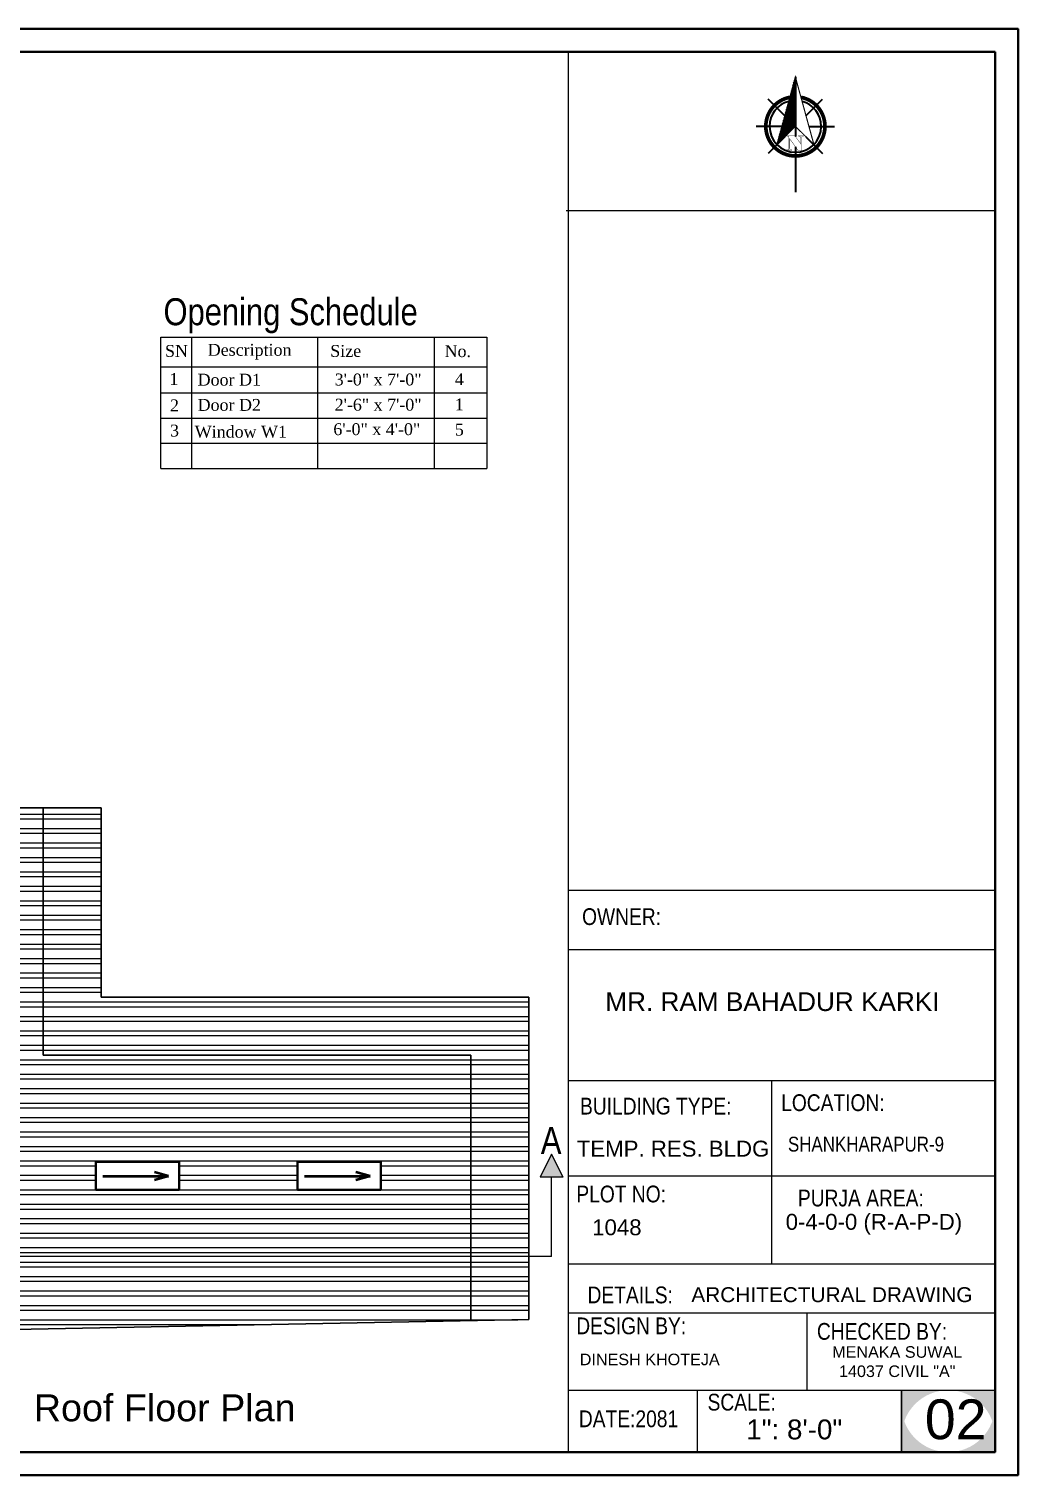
# Model space of a CAD drawing. Header units: inches. Extents: x 392906 to 410488, y -52747 to -40742.
# Drawn here: x 399083 to 399596, y -52747 to -51996 of the extents above; entities that cross this region are included whole.
import ezdxf

# ---------------------------------------------------------------- set-up
doc = ezdxf.new("R2010")
doc.units = ezdxf.units.IN
doc.header["$LTSCALE"] = 2
doc.header["$MEASUREMENT"] = 0
doc.layers.get('0').update_dxf_attribs({"linetype": 'CONTINUOUS'})
for name, color, linetype, lineweight in [('DIM_LINE', 173, 'CONTINUOUS', 20), ('DIMENTION', 140, 'CONTINUOUS', 0), ('door', 20, 'CONTINUOUS', 35), ('Rebars', 1, 'CONTINUOUS', 13), ('Siteplan', 7, 'CONTINUOUS', 30), ('steps', 253, 'CONTINUOUS', 20), ('TEXT', 181, 'CONTINUOUS', 25), ('WALL - A', 1, 'CONTINUOUS', 40)]:
    doc.layers.add(name, color=color, linetype=linetype, lineweight=lineweight)
doc.layers.add('Normal Wall', color=7, linetype='CONTINUOUS', lineweight=35, true_color=0xffaf89)
doc.layers.add('Rear Wall', color=7, linetype='CONTINUOUS', lineweight=20, true_color=0xd4e480)
doc.styles.get("Standard").update_dxf_attribs({"font": 'ARIALN.TTF'})
doc.styles.add('SwissBT', font='swiss.ttf', dxfattribs={"height": 12})
doc.styles.add('TIMES', font='times.ttf')

# ---------------------------------------------------------------- blocks, each defined once
blk = doc.blocks.new('*X29')
at = {"color": 0}
for p, q in [((146.95, -410.95), (147.62, -410.29)), ((147.15, -410.22), (147.62, -409.76)), ((147.35, -409.49), (147.62, -409.23)), ((147.55, -408.76), (147.62, -408.7)), ((145.56, -416.06), (147.62, -414)), ((145.76, -415.33), (147.62, -413.47)), ((145.96, -414.6), (147.62, -412.94)), ((146.16, -413.87), (147.62, -412.41)), ((146.36, -413.14), (147.62, -411.88)), ((146.55, -412.41), (147.62, -411.35)), ((146.75, -411.68), (147.62, -410.82)), ((143.96, -421.9), (147.62, -418.24)), ((144.16, -421.17), (147.62, -417.71)), ((144.36, -420.44), (147.62, -417.18)), ((144.56, -419.71), (147.62, -416.65)), ((144.76, -418.98), (147.62, -416.12)), ((144.96, -418.25), (147.62, -415.59)), ((145.16, -417.52), (147.62, -415.06)), ((145.36, -416.79), (147.62, -414.53)), ((142.76, -426.28), (147.62, -421.42)), ((142.96, -425.55), (147.62, -420.89)), ((143.16, -424.82), (147.62, -420.36)), ((143.36, -424.09), (147.62, -419.83)), ((143.56, -423.36), (147.62, -419.3)), ((143.76, -422.63), (147.62, -418.77))]:
    blk.add_line(p, q, dxfattribs=at)
blk = doc.blocks.new('NORTH_15')
for p, q in [((0, 3.66), (0, 10.62)), ((-2.87, 2.87), (-7.37, 7.37)), ((2.87, 2.87), (7.37, 7.37)), ((-13.37, 0), (2.72, 0)), ((5.49, 0), (17.83, 0)), ((-2.87, -2.87), (-7.37, -7.37)), ((0, -3.66), (0, -10.62)), ((2.87, -2.87), (7.37, -7.37))]:
    blk.add_line(p, q)
at = {"const_width": 1}
for points in [[(0, -8, 1), (0, 8, 0.359415), (-7.86, 1.52, 1)], [(-7.86, -1.52, 0.359415), (0, -8, 1)]]:
    blk.add_lwpolyline(points, format="xyb", dxfattribs=at)
for points, const_width in [([(4.96, -5.01), (-13.37, 0), (4.9, 5), (0, 0), (4.96, -5.01)], 0.3), ([(5.93, -1.55), (6, -1.55), (6.07, -1.54), (6.13, -1.53), (6.17, -1.52), (6.22, -1.51), (6.26, -1.49), (6.28, -1.47), (6.3, -1.45), (6.32, -1.42), (6.33, -1.39), (6.35, -1.34), (6.36, -1.29), (6.37, -1.23), (6.38, -1.16), (6.38, -1.08), (6.38, -1), (6.54, -1), (6.54, -2.34), (6.38, -2.34), (6.38, -2.3), (6.38, -2.23), (6.38, -2.16), (6.37, -2.09), (6.36, -2.04), (6.35, -1.99), (6.33, -1.95), (6.32, -1.91), (6.3, -1.88), (6.28, -1.86), (6.26, -1.83), (6.22, -1.81), (6.18, -1.8), (6.13, -1.78), (6.07, -1.77), (6.01, -1.76), (5.95, -1.76), (2.66, -1.76), (2.66, -2.34), (2.5, -2.34), (2.5, -0.16), (4.71, 1.44), (3.14, 1.44), (3.07, 1.44), (3, 1.43), (2.94, 1.42), (2.89, 1.41), (2.85, 1.4), (2.81, 1.38), (2.78, 1.36), (2.76, 1.34), (2.74, 1.31), (2.72, 1.27), (2.7, 1.22), (2.69, 1.17), (2.68, 1.11), (2.67, 1.04), (2.66, 0.97), (2.66, 0.89), (2.66, 0.87), (2.5, 0.87), (2.5, 2.21), (2.66, 2.21), (2.66, 2.17), (2.66, 2.09), (2.67, 2.03), (2.68, 1.97), (2.69, 1.91), (2.7, 1.86), (2.71, 1.82), (2.73, 1.78), (2.75, 1.76), (2.77, 1.74), (2.8, 1.72), (2.85, 1.7), (2.89, 1.68), (2.94, 1.67), (3, 1.66), (3.07, 1.66), (3.14, 1.66), (6.54, 1.66), (6.54, 0.75), (3.33, -1.55), (5.93, -1.55), (5.93, -1.55)], 0.1)]:
    blk.add_lwpolyline(points, dxfattribs=dict(const_width=const_width))
for start, end in [(90, 164.973), (270, 90), (195.027, 270)]:
    blk.add_arc((0, 0), 7, start, end)
at = {"rotation": 90}
blk.add_blockref('*X29', (-421.89, -147.62), dxfattribs=at)
blk = doc.blocks.new('A$C0BDB7EE9')
at = {"layer": 'Siteplan', "xscale": 2.999999999999779, "yscale": 2.999999999999779, "zscale": 2.999999999999779, "rotation": 247.8612575918487}
blk.add_blockref('NORTH_15', (20.2, 49.5), dxfattribs=at)
blk = doc.blocks.new('A$C327B4BBD')
at = {"layer": 'DIMENTION', "ltscale": 0.3, "xscale": 1.171875000000082, "yscale": 1.171875000000082, "zscale": 1.171875000000082, "rotation": 112.1387424081494}
blk.add_blockref('A$C0BDB7EE9', (16.1, 0), dxfattribs=at)

msp = doc.modelspace()

# ---------------------------------------------------------------- hatches: boundary and pattern name
at = {"linetype": 'ByBlock', "lineweight": 5}
msp.add_hatch(color=7, dxfattribs=at).paths.add_polyline_path([(399353.94, -52580.04), (399359.94, -52592.04), (399347.94, -52592.04)])
msp.add_hatch(color=0).paths.add_polyline_path([(399584.2, -52702.61), (399559.89, -52702.61, -0.414214), (399584.2, -52726.92)])
at = {"layer": 'DIM_LINE'}
h = msp.add_hatch(dxfattribs=at)
h.set_pattern_fill('ANSI32', color=256, scale=20, angle=135)
h.set_pattern_definition([(180, (2759.807, -1601.074), (-4e-16, -7.5), []), (180, (2757.307, -1598.574), (-4e-16, -7.5), [])])
h.paths.add_polyline_path([(399312.1, -52528.69), (399090.1, -52528.69), (399090.1, -52400.37), (398920.71, -52400.37), (398946.4, -52633.21), (399312.1, -52633.21)])
h.paths.add_polyline_path([(398993.51, -52518.5), (398993.51, -52504.05), (399036.84, -52504.05), (399036.84, -52518.5)], flags=16)
h.paths.add_polyline_path([(398993.51, -52584.13), (399036.84, -52584.13), (399036.84, -52598.58), (398993.51, -52598.58)], flags=16)
h.paths.add_polyline_path([(398993.51, -52454.39), (398993.51, -52439.94), (399036.84, -52439.94), (399036.84, -52454.39)], flags=16)
h.paths.add_polyline_path([(399117.31, -52584.13), (399160.64, -52584.13), (399160.64, -52598.58), (399117.31, -52598.58)], flags=16)
h.paths.add_polyline_path([(399221.97, -52584.13), (399265.29, -52584.13), (399265.29, -52598.58), (399221.97, -52598.58)], flags=16)
h.paths.add_polyline_path([(399312.1, -52633.21), (398946.4, -52633.21), (398950.85, -52673.54), (399312.1, -52666.54)])
h.paths.add_polyline_path([(399342.1, -52498.69), (399120.1, -52498.69), (399120.1, -52400.37), (399090.1, -52400.37), (399090.1, -52528.69), (399312.1, -52528.69), (399312.1, -52633.21), (399342.1, -52633.21)])
h.paths.add_polyline_path([(399342.1, -52633.21), (399312.1, -52633.21), (399312.1, -52666.54), (399342.1, -52665.96)])
at = {"layer": 'TEXT'}
for points in [[(399559.89, -52702.61), (399535.58, -52702.61), (399535.58, -52726.92, -0.414214)], [(399559.89, -52702.61), (399535.58, -52702.61), (399535.58, -52726.92, -0.414214)], [(399584.2, -52702.61), (399559.89, -52702.61, -0.414214), (399584.2, -52726.92)], [(399535.58, -52710.43), (399535.58, -52734.74), (399559.89, -52734.74, -0.414214)], [(399535.58, -52710.43), (399535.58, -52734.74), (399559.89, -52734.74, -0.414214)], [(399584.2, -52710.43, -0.414214), (399559.89, -52734.74), (399584.2, -52734.74)], [(399584.2, -52710.43, -0.414214), (399559.89, -52734.74), (399584.2, -52734.74)]]:
    msp.add_hatch(color=0, dxfattribs=at).paths.add_polyline_path(points)

# ---------------------------------------------------------------- linework, layer by layer
at = {"ltscale": 0.5}
for p, q in [((399120.1, -52400.37), (398920.71, -52400.37)), ((399090.1, -52528.69), (399090.1, -52400.37)), ((399120.1, -52498.69), (399120.1, -52400.37)), ((399342.1, -52498.69), (399120.1, -52498.69)), ((399342.1, -52665.96), (399342.1, -52498.69)), ((399312.1, -52528.69), (399090.1, -52528.69)), ((399312.1, -52666.54), (399312.1, -52528.69)), ((398950.85, -52673.54), (399342.1, -52665.96))]:
    msp.add_line(p, q, dxfattribs=at)
at = {"color": 7, "linetype": 'ByBlock', "lineweight": 5}
for p, q in [((399353.94, -52580.04), (399347.94, -52592.04)), ((399359.94, -52592.04), (399353.94, -52580.04)), ((399359.94, -52592.04), (399347.94, -52592.04)), ((399353.94, -52633.21), (399353.94, -52592.04)), ((399353.94, -52633.21), (398928.5, -52633.21))]:
    msp.add_line(p, q, dxfattribs=at)
at = {"color": 0}
msp.add_line((399535.58, -52702.61), (399535.58, -52734.74), dxfattribs=at)
msp.add_line((399535.58, -52702.61), (399535.58, -52734.74), dxfattribs=at)
at = {"layer": 'DIM_LINE'}
for points in [[(399160.64, -52598.58), (399160.64, -52584.13), (399117.31, -52584.13), (399117.31, -52598.58)], [(399265.29, -52598.58), (399265.29, -52584.13), (399221.97, -52584.13), (399221.97, -52598.58)]]:
    msp.add_lwpolyline(points, close=True, dxfattribs=at)
at = {"layer": 'door', "ltscale": 0.5}
for points in [[(399117.31, -52598.58), (399117.31, -52584.13), (399160.64, -52584.13), (399160.64, -52598.58)], [(399221.97, -52598.58), (399221.97, -52584.13), (399265.29, -52584.13), (399265.29, -52598.58)]]:
    msp.add_lwpolyline(points, close=True, dxfattribs=at)
at = {"layer": 'Normal Wall'}
for points in [[(398538.1, -51996.12), (399596.11, -51996.12), (399596.11, -52746.65), (398538.1, -52746.65)], [(398538.1, -51996.12), (399596.11, -51996.12), (399596.11, -52746.65), (398538.1, -52746.65)], [(399584.2, -52008.03), (398561.92, -52008.03), (398561.92, -52734.74), (399584.2, -52734.74)], [(399584.2, -52008.03), (398561.92, -52008.03), (398561.92, -52734.74), (399584.2, -52734.74)]]:
    msp.add_lwpolyline(points, close=True, dxfattribs=at)
at = {"layer": 'Rear Wall'}
for p, q in [((399362.78, -52452.3), (399362.78, -52008.03)), ((399361.6, -52090.32), (399584.2, -52090.32)), ((399362.78, -52443.03), (399584.2, -52443.03)), ((399362.78, -52443.03), (399584.2, -52443.03)), ((399362.78, -52443.03), (399584.2, -52443.03)), ((399362.78, -52443.03), (399584.2, -52443.03)), ((399362.78, -52473.84), (399584.2, -52473.84)), ((399362.78, -52473.84), (399584.2, -52473.84)), ((399362.78, -52541.9), (399584.2, -52541.9)), ((399362.78, -52541.9), (399584.2, -52541.9)), ((399468.05, -52541.9), (399468.05, -52627.8)), ((399468.05, -52541.9), (399468.05, -52637.06)), ((399362.78, -52591.39), (399584.2, -52591.39)), ((399362.78, -52591.39), (399584.2, -52591.39)), ((399362.78, -52637.06), (399584.2, -52637.06)), ((399362.78, -52662.5), (399584.2, -52662.5)), ((399362.78, -52662.5), (399584.2, -52662.5)), ((399486.63, -52702.61), (399486.63, -52662.5)), ((399486.63, -52702.61), (399486.63, -52662.5)), ((399362.78, -52702.61), (399584.2, -52702.61)), ((399362.78, -52702.61), (399584.2, -52702.61)), ((399429.52, -52702.61), (399429.52, -52734.74)), ((399429.52, -52702.61), (399429.52, -52734.74))]:
    msp.add_line(p, q, dxfattribs=at)
msp.add_lwpolyline([(399362.78, -52443.03), (399584.2, -52443.03), (399584.2, -52734.74), (399362.78, -52734.74)], close=True, dxfattribs=at)
msp.add_lwpolyline([(399362.78, -52443.03), (399584.2, -52443.03), (399584.2, -52734.74), (399362.78, -52734.74)], close=True, dxfattribs=at)
at = {"layer": 'steps', "color": 7, "lineweight": 5, "ltscale": 0.3}
for p, q in [((399151.14, -52156.08), (399320.36, -52156.08)), ((399151.14, -52224.27), (399151.14, -52156.08)), ((399167.09, -52156.08), (399167.09, -52224.27)), ((399232.51, -52156.08), (399232.51, -52224.27)), ((399293.05, -52156.08), (399293.05, -52224.27)), ((399320.36, -52156.08), (399320.36, -52224.27)), ((399151.14, -52171.45), (399320.36, -52171.45)), ((399151.14, -52171.45), (399320.36, -52171.45)), ((399151.14, -52185.03), (399320.36, -52185.03)), ((399151.14, -52198.11), (399320.36, -52198.11)), ((399151.14, -52211.19), (399320.36, -52211.19)), ((399151.14, -52224.27), (399320.36, -52224.27))]:
    msp.add_line(p, q, dxfattribs=at)
at = {"layer": 'WALL - A'}
for p, q in [((399155.05, -52591.55), (399147.75, -52589.42)), ((399259.71, -52591.55), (399252.41, -52589.42)), ((399121.07, -52591.55), (399155.05, -52591.55)), ((399155.05, -52591.55), (399147.75, -52593.67)), ((399225.73, -52591.55), (399259.71, -52591.55)), ((399259.71, -52591.55), (399252.41, -52593.67))]:
    msp.add_line(p, q, dxfattribs=at)

# ---------------------------------------------------------------- block references
at = {"layer": 'Rebars', "xscale": 0.5459999999999999, "yscale": 0.5459999999999999, "zscale": 0.5459999999999999, "rotation": 270}
msp.add_blockref('A$C327B4BBD', (399480.47, -52072.11), dxfattribs=at)

# ---------------------------------------------------------------- texts
at = {"color": 7, "linetype": 'ByBlock', "lineweight": 5}
msp.add_text('Opening Schedule', height=14, dxfattribs=at).set_placement((399152.5, -52149.89))
at = {"color": 0}
for s, p in [('OWNER:', (399369.78, -52461.18)), ('LOCATION:', (399473.12, -52557.73))]:
    msp.add_text(s, height=8.704, dxfattribs=at).set_placement(p)
at = {"color": 7, "linetype": 'ByBlock', "lineweight": 5, "char_height": 14}
for s, insert, width, attachment_point in [('A', (399359.06, -52565.93), 26.5803, 3), ('{\\fArial CE|b0|i0|c0|p34;Roof\\fArial CE|b0|i0|c238|p34; Floor Plan}', (399153.11, -52711.83), 235.547, 5)]:
    msp.add_mtext(s, dxfattribs=dict(at, insert=insert, width=width, attachment_point=attachment_point))
at = {"layer": 'steps', "color": 7, "lineweight": 5, "ltscale": 0.3, "style": 'TIMES'}
for s, height, p in [('SN', 6.169, (399153.27, -52166.31)), ('Description', 6.169, (399175.47, -52165.75)), ('Size', 6.169, (399239.06, -52166.31)), ('No.', 6.169, (399298.4, -52166.44)), ('1', 6.17, (399155.58, -52180.86)), ('Door D1', 6.169, (399170.21, -52181.24)), ('3\'-0" x 7\'-0"', 6.169, (399241.35, -52181.15)), ('4', 6.17, (399303.73, -52180.99)), ('2', 6.17, (399155.89, -52194.58)), ('Door D2', 6.169, (399170.21, -52194.32)), ('2\'-6" x 7\'-0"', 6.169, (399241.35, -52194.23)), ('1', 6.17, (399303.73, -52194.07)), ('3', 6.17, (399155.89, -52207.66)), ('Window W1', 6.169, (399168.72, -52208.25)), ('6\'-0" x 4\'-0"', 6.169, (399240.67, -52206.94)), ('5', 6.17, (399303.73, -52207.15))]:
    msp.add_text(s, height=height, dxfattribs=at).set_placement(p)
at = {"layer": 'TEXT', "color": 0}
for s, height, p in [('OWNER:', 8.704, (399369.78, -52461.18)), ('LOCATION:', 8.704, (399473.12, -52557.73)), ('CHECKED BY:', 8.7044, (399491.69, -52676.42)), ('CHECKED BY:', 8.7044, (399491.69, -52676.42)), ('SCALE:', 8.704, (399434.92, -52713.15)), ('SCALE:', 8.704, (399434.92, -52713.15))]:
    msp.add_text(s, height=height, dxfattribs=at).set_placement(p)
at = {"layer": 'TEXT', "color": 0, "linetype": 'ByBlock', "style": 'SwissBT'}
for s, insert, char_height, width, attachment_point in [('MR. RAM BAHADUR KARKI', (399468.58, -52496.08), 9.72, 217.5111, 2), ('ARCHITECTURAL DRAWING', (399426.5, -52649.15), 7.7396, 268.5322, 1), ('DINESH KHOTEJA', (399368.57, -52683.63), 6, 201.5276, 1), ('MENAKA SUWAL\\P14037 CIVIL "A"', (399533.37, -52679.76), 6, 88.5492, 2)]:
    msp.add_mtext(s, dxfattribs=dict(at, insert=insert, char_height=char_height, width=width, attachment_point=attachment_point))
at = {"layer": 'TEXT', "color": 0, "attachment_point": 1}
for s, insert, char_height, width in [('BUILDING TYPE:', (399368.7, -52550.81), 8.7044, 148.5551), ('BUILDING TYPE:', (399368.7, -52550.81), 8.7044, 148.5551), ('PLOT NO: ', (399366.8, -52596.42), 8.704, 138.0271), ('PLOT NO: ', (399366.8, -52596.42), 8.704, 138.0271), ('PURJA AREA:', (399481.81, -52598.52), 8.7044, 197.5821), ('PURJA AREA:', (399481.81, -52598.52), 8.7044, 197.5821), ('DETAILS: ', (399372.61, -52648.8), 8.704, 138.0271), ('DESIGN BY:', (399366.76, -52664.86), 8.704, 138.0271), ('DESIGN BY:', (399366.76, -52664.86), 8.704, 138.0271), ('DATE:2081', (399368.11, -52713.09), 8.704, 34.8177)]:
    msp.add_mtext(s, dxfattribs=dict(at, insert=insert, char_height=char_height, width=width))
at = {"layer": 'TEXT', "color": 0, "style": 'SwissBT'}
for s, insert, char_height, width, attachment_point in [('TEMP. RES. BLDG', (399367.02, -52573.11), 8.2555, 163.2142, 1), ('0-4-0-0 (R-A-P-D)', (399521.27, -52611.09), 8.2555, 163.2142, 2), ('1048', (399375.02, -52613.93), 8.256, 163.2142, 1), ('02', (399547.69, -52707.38), 20.639, 20.1585, 1)]:
    msp.add_mtext(s, dxfattribs=dict(at, insert=insert, char_height=char_height, width=width, attachment_point=attachment_point))
at = {"layer": 'TEXT', "color": 0, "linetype": 'ByBlock', "insert": (399476.65, -52571.07), "char_height": 7.6711, "attachment_point": 1}
msp.add_mtext_dynamic_manual_height_columns('SHANKHARAPUR-9', width=381.0351, gutter_width=1.53, heights=[0], dxfattribs=at)
at = {"layer": 'TEXT', "color": 0, "ltscale": 0.5, "insert": (399455, -52717.79), "char_height": 10.319, "width": 127.5344, "attachment_point": 1, "style": 'SwissBT'}
msp.add_mtext('1": 8\'-0"', dxfattribs=at)
msp.add_mtext('1": 8\'-0"', dxfattribs=at)

doc.saveas('drawing.dxf')
